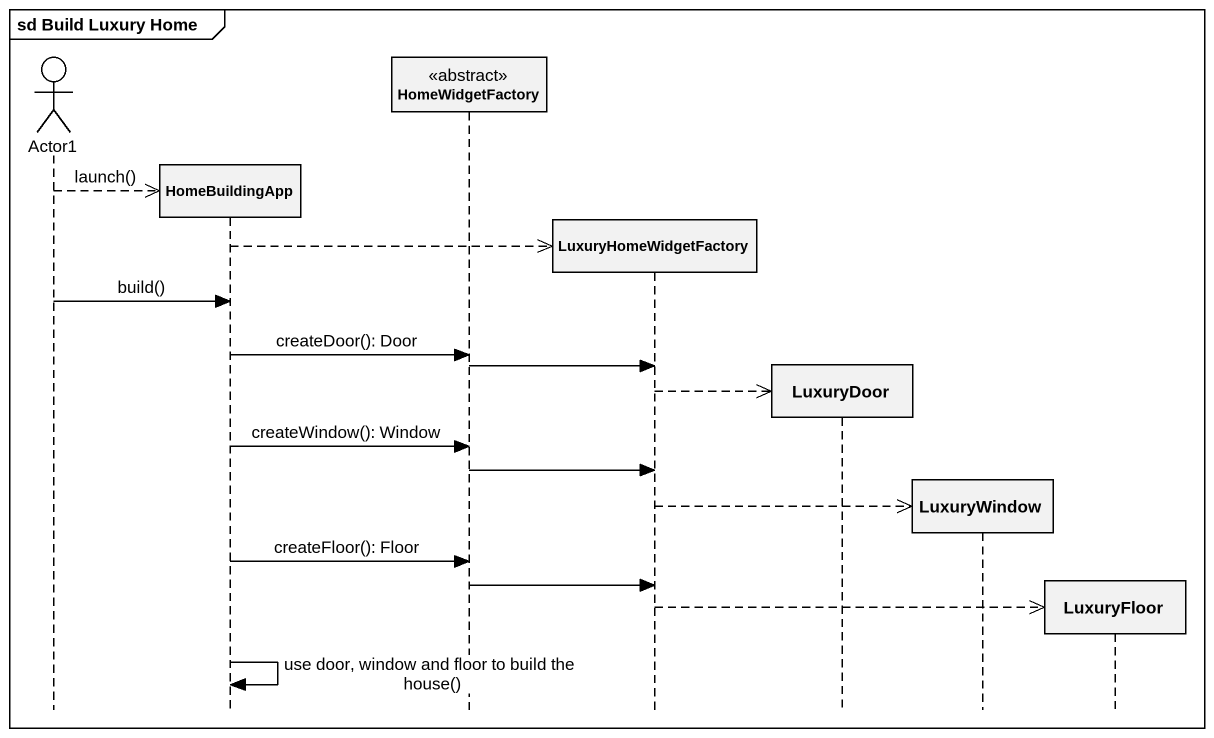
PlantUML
@startuml
mainframe sd Build Luxury Home
hide footbox
actor Actor1
participant HomeBuildingApp
participant HomeWidgetFactory <<abstract>>
participant LuxuryHomeWidgetFactory
participant LuxuryDoor
participant LuxuryWindow
participant LuxuryFloor

Actor1 -->> HomeBuildingApp ** : launch()
HomeBuildingApp -->> LuxuryHomeWidgetFactory **
Actor1 -> HomeBuildingApp : build()
HomeBuildingApp -> HomeWidgetFactory : createDoor(): Door
HomeWidgetFactory -> LuxuryHomeWidgetFactory
LuxuryHomeWidgetFactory -->> LuxuryDoor **
HomeBuildingApp -> HomeWidgetFactory : createWindow(): Window
HomeWidgetFactory -> LuxuryHomeWidgetFactory
LuxuryHomeWidgetFactory -->> LuxuryWindow **
HomeBuildingApp -> HomeWidgetFactory : createFloor(): Floor
HomeWidgetFactory -> LuxuryHomeWidgetFactory
LuxuryHomeWidgetFactory -->> LuxuryFloor **
HomeBuildingApp -> HomeBuildingApp : use door, window and floor to build the house()
@enduml
